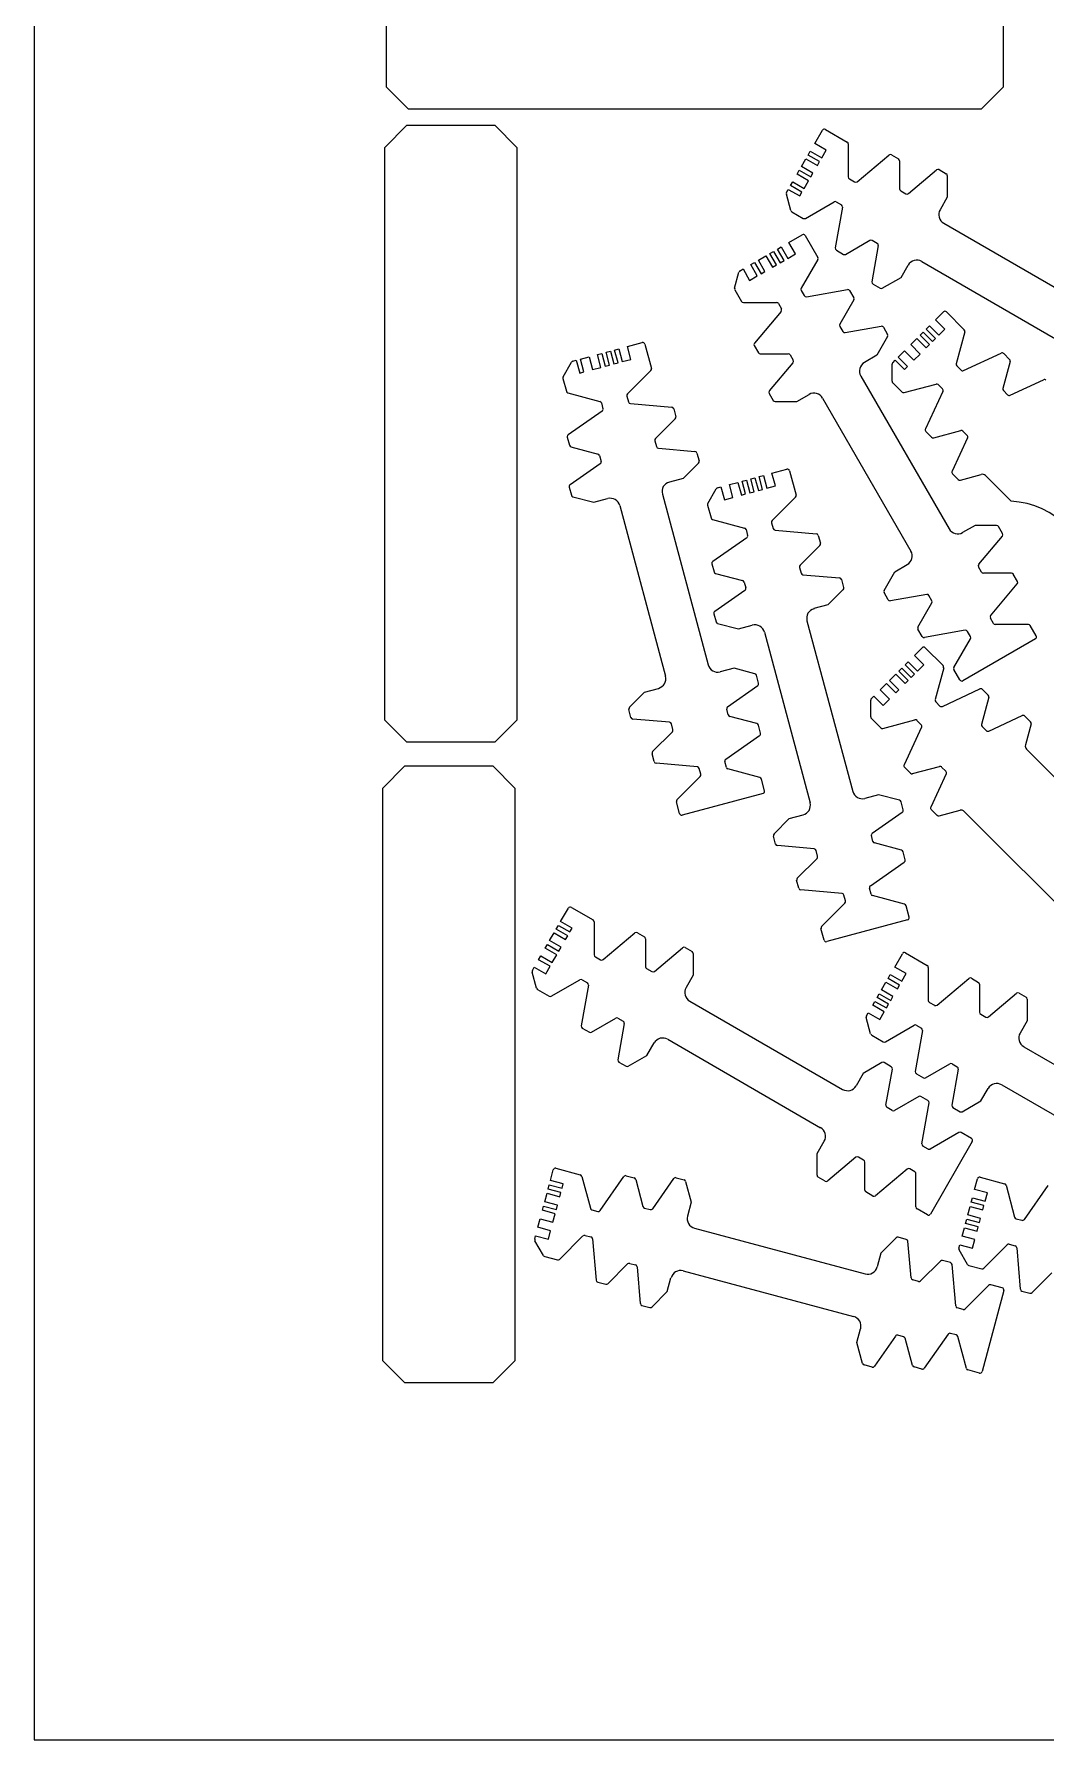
# Model space of a CAD drawing. Header units: millimetres. Extents: x 0 to 1040, y 0 to 600.
# Drawn here: x 540 to 769.7, y 0 to 387.1 of the extents above; entities that cross this region are included whole.
import ezdxf

# ---------------------------------------------------------------- set-up
doc = ezdxf.new("R2010")
doc.units = ezdxf.units.MM
for name, color, linetype in [('Q3_NORMAL', 3, 'Continuous'), ('Q4_MEDIUM', 4, 'Continuous'), ('Q5_HIGH', 5, 'Continuous'), ('SHEET', 7, 'Continuous')]:
    doc.layers.add(name, color=color, linetype=linetype)

msp = doc.modelspace()

# ---------------------------------------------------------------- linework, layer by layer
at = {"layer": 'Q3_NORMAL', "color": 3, "lineweight": 13}
for p, q in [((620, 375), (620, 395)), ((760, 395), (760, 375)), ((625, 370), (620, 375)), ((760, 375), (755, 370)), ((755, 370), (625, 370)), ((619.63, 361.37), (624.63, 366.37)), ((624.63, 366.37), (644.63, 366.37)), ((644.63, 366.37), (649.63, 361.37)), ((717.22, 362.22), (718.97, 365.25)), ((619.63, 231.37), (619.63, 361.37)), ((649.63, 361.37), (649.63, 231.37)), ((711.77, 347.06), (710.78, 350.76)), ((710.83, 351.14), (711.22, 351.83)), ((711.35, 339.77), (714.38, 341.52)), ((699.04, 329.38), (700.03, 333.07)), ((700.27, 333.38), (700.95, 333.77)), ((744.67, 322.25), (746.44, 324.02)), ((674.69, 316.15), (678.07, 317.06)), ((660.11, 309.29), (662.03, 312.61)), ((662.33, 312.84), (663.1, 313.05)), ((734.77, 308.32), (734.77, 312.15)), ((734.92, 312.5), (735.48, 313.06)), ((707.52, 287.42), (710.91, 288.33)), ((692.95, 280.56), (694.86, 283.88)), ((695.17, 284.11), (695.93, 284.32)), ((739.85, 246.04), (741.62, 247.81)), ((730.1, 236.29), (730.66, 236.85)), ((729.95, 232.11), (729.95, 235.94)), ((624.63, 226.37), (619.63, 231.37)), ((649.63, 231.37), (644.63, 226.37)), ((644.63, 226.37), (624.63, 226.37)), ((619.15, 215.99), (624.15, 220.99)), ((624.15, 220.99), (644.15, 220.99)), ((644.15, 220.99), (649.15, 215.99)), ((619.15, 85.99), (619.15, 215.99)), ((649.15, 215.99), (649.15, 85.99)), ((659.54, 185.7), (661.29, 188.73)), ((735.38, 175.37), (737.13, 178.4)), ((654.09, 170.54), (653.1, 174.24)), ((653.15, 174.62), (653.54, 175.31)), ((729.92, 160.21), (728.93, 163.91)), ((728.98, 164.29), (729.38, 164.98)), ((657.22, 126.93), (657.87, 129.35)), ((753.53, 124.91), (754.17, 127.33)), ((653.65, 113.61), (653.86, 114.37)), ((655.62, 109.91), (653.7, 113.23)), ((749.96, 111.59), (750.16, 112.36)), ((751.92, 107.9), (750.01, 111.21)), ((624.15, 80.99), (619.15, 85.99)), ((649.15, 85.99), (644.15, 80.99)), ((644.15, 80.99), (624.15, 80.99))]:
    msp.add_line(p, q, dxfattribs=at)
at = {"layer": 'Q3_NORMAL', "color": 3, "linetype": 'Continuous', "lineweight": 13}
for p, q in [((719.66, 365.43), (724.6, 362.58)), ((726.85, 353.57), (734.06, 359.62)), ((734.63, 359.67), (736.24, 358.74)), ((738.49, 350.89), (744.89, 356.26)), ((745.46, 356.31), (747.07, 355.38)), ((725.1, 354.21), (726.28, 353.52)), ((722.1, 349.01), (723.28, 348.33)), ((736.74, 351.53), (737.92, 350.84)), ((712, 346.76), (714.6, 345.26)), ((723.52, 347.81), (721.89, 338.54)), ((715.06, 341.34), (717.92, 336.4)), ((722.13, 338.02), (723.74, 337.09)), ((731.66, 339.07), (730.22, 330.85)), ((730.24, 340.27), (731.42, 339.59)), ((715.36, 327.47), (724.63, 329.11)), ((730.46, 330.33), (732.07, 329.4)), ((699.09, 329), (700.6, 326.4)), ((708.97, 325.9), (709.65, 324.72)), ((714.16, 328.9), (714.84, 327.72)), ((725.15, 328.87), (726.08, 327.25)), ((709.6, 324.14), (703.55, 316.94)), ((747.14, 324.02), (751.18, 319.98)), ((722.91, 320.75), (723.59, 319.57)), ((724.11, 319.33), (732.32, 320.78)), ((732.84, 320.54), (733.77, 318.93)), ((678.68, 316.71), (680.16, 311.19)), ((703.5, 316.37), (704.43, 314.75)), ((711.65, 314.25), (712.33, 313.07)), ((751.03, 310.7), (759.55, 314.68)), ((760.12, 314.58), (761.43, 313.26)), ((712.28, 312.5), (706.91, 306.11)), ((749.5, 311.77), (750.46, 310.8)), ((660.06, 308.92), (660.84, 306.01)), ((734.92, 307.96), (737.04, 305.84)), ((746.32, 306), (742.34, 297.47)), ((745.26, 307.52), (746.22, 306.56)), ((760.05, 306.16), (761.01, 305.2)), ((761.58, 305.1), (769.14, 308.63)), ((668.8, 303.36), (669.15, 302.05)), ((674.59, 304.92), (674.95, 303.6)), ((675.39, 303.23), (684.76, 302.41)), ((685.2, 302.04), (685.68, 300.25)), ((706.86, 305.54), (707.79, 303.93)), ((668.96, 301.51), (661.25, 296.11)), ((661.05, 295.57), (661.53, 293.78)), ((680.93, 294.79), (681.28, 293.48)), ((742.44, 296.9), (743.76, 295.59)), ((751.92, 295.44), (748.39, 287.88)), ((750.86, 296.97), (751.82, 296.01)), ((668.37, 291.43), (668.73, 290.11)), ((681.72, 293.11), (690.04, 292.38)), ((690.48, 292.01), (690.96, 290.21)), ((668.53, 289.57), (661.69, 284.78)), ((711.52, 287.98), (713, 282.46)), ((748.49, 287.32), (749.81, 286)), ((661.5, 284.25), (661.98, 282.45)), ((692.9, 280.19), (693.68, 277.28)), ((707.43, 276.19), (707.78, 274.87)), ((759.88, 273.71), (758.95, 275.32)), ((701.79, 272.78), (694.08, 267.38)), ((701.63, 274.63), (701.99, 273.32)), ((708.22, 274.5), (717.59, 273.68)), ((718.03, 273.31), (718.52, 271.52)), ((754.47, 266.75), (759.83, 273.14)), ((693.89, 266.84), (694.37, 265.05)), ((713.77, 266.06), (714.12, 264.74)), ((714.56, 264.38), (722.87, 263.65)), ((723.31, 263.28), (723.79, 261.48)), ((755.1, 265), (754.42, 266.17)), ((763.24, 262.88), (762.31, 264.5)), ((701.37, 260.84), (694.53, 256.05)), ((701.21, 262.7), (701.56, 261.38)), ((733.9, 258.71), (732.97, 260.32)), ((742.64, 259.92), (734.42, 258.47)), ((743.84, 258.5), (743.16, 259.67)), ((757.15, 255.1), (763.19, 262.31)), ((694.33, 255.52), (694.82, 253.72)), ((741.59, 250.38), (740.66, 252)), ((751.38, 251.78), (742.11, 250.14)), ((757.78, 253.35), (757.1, 254.53)), ((767.5, 250.51), (766.15, 252.85)), ((742.33, 247.81), (746.37, 243.77)), ((767.32, 249.82), (750.87, 240.32)), ((752.58, 250.35), (751.9, 251.53)), ((704.47, 239.78), (703.99, 241.58)), ((750.18, 240.51), (748.83, 242.85)), ((697.44, 234.45), (704.28, 239.24)), ((746.21, 234.5), (754.74, 238.47)), ((755.3, 238.37), (756.62, 237.06)), ((675.49, 232.02), (675.01, 233.81)), ((697.6, 232.6), (697.24, 233.92)), ((744.68, 235.56), (745.64, 234.6)), ((756.76, 228.89), (764.32, 232.42)), ((764.89, 232.32), (766.21, 231.01)), ((684.25, 230.92), (675.93, 231.65)), ((685.04, 229.24), (684.69, 230.55)), ((704.92, 228.45), (704.44, 230.25)), ((730.1, 231.76), (732.22, 229.63)), ((741.5, 229.79), (737.53, 221.26)), ((740.44, 231.32), (741.4, 230.35)), ((755.23, 229.96), (756.2, 228.99)), ((697.01, 222.52), (704.72, 227.91)), ((680.77, 221.98), (680.29, 223.78)), ((690.58, 220.79), (681.21, 221.61)), ((697.17, 220.66), (696.82, 221.98)), ((737.62, 220.7), (738.94, 219.38)), ((746.04, 220.76), (747, 219.8)), ((691.38, 219.11), (691.02, 220.42)), ((705.83, 215.39), (705.13, 218.01)), ((747.1, 219.24), (743.58, 211.67)), ((705.48, 214.78), (687.12, 209.86)), ((686.51, 210.22), (685.81, 212.84)), ((730.27, 205.72), (737.11, 210.51)), ((737.31, 211.05), (736.82, 212.85)), ((743.68, 211.11), (744.99, 209.79)), ((730.43, 203.87), (730.08, 205.18)), ((708.33, 203.28), (707.85, 205.08)), ((717.08, 202.19), (708.77, 202.92)), ((717.87, 200.51), (717.52, 201.82)), ((737.75, 199.72), (737.27, 201.52)), ((729.85, 193.79), (737.56, 199.18)), ((713.61, 193.25), (713.12, 195.05)), ((723.42, 192.06), (714.04, 192.88)), ((724.21, 190.38), (723.86, 191.69)), ((730.01, 191.93), (729.65, 193.25)), ((661.97, 188.91), (666.92, 186.06)), ((738.31, 186.05), (719.96, 181.13)), ((738.66, 186.66), (737.96, 189.28)), ((669.17, 177.06), (676.38, 183.11)), ((676.95, 183.16), (678.56, 182.22)), ((719.35, 181.49), (718.64, 184.11)), ((680.81, 174.38), (687.21, 179.74)), ((687.78, 179.79), (689.39, 178.86)), ((737.81, 178.58), (742.76, 175.73)), ((667.42, 177.69), (668.6, 177.01)), ((679.06, 175.01), (680.24, 174.33)), ((665.84, 171.29), (664.21, 162.02)), ((664.42, 172.49), (665.6, 171.81)), ((745.01, 166.73), (752.22, 172.77)), ((752.79, 172.82), (754.4, 171.89)), ((654.32, 170.24), (656.92, 168.74)), ((743.26, 167.36), (744.44, 166.68)), ((756.65, 164.05), (763.04, 169.41)), ((763.61, 169.46), (765.22, 168.53)), ((672.56, 163.75), (673.74, 163.07)), ((754.9, 164.68), (756.08, 164)), ((664.45, 161.5), (666.06, 160.57)), ((673.98, 162.55), (672.53, 154.33)), ((730.16, 159.91), (732.76, 158.41)), ((741.68, 160.96), (740.04, 151.69)), ((740.26, 162.16), (741.44, 161.48)), ((672.78, 153.81), (674.39, 152.88)), ((734.61, 152.75), (732.99, 153.69)), ((733.4, 144.02), (734.85, 152.23)), ((740.29, 151.17), (741.9, 150.24)), ((749.82, 152.22), (748.37, 144)), ((748.4, 153.42), (749.58, 152.74)), ((734.82, 142.82), (733.64, 143.5)), ((742.93, 145.06), (741.32, 145.99)), ((741.54, 135.27), (743.17, 144.54)), ((748.61, 143.48), (750.22, 142.55)), ((752.99, 135.79), (743.49, 119.33)), ((752.81, 136.47), (750.46, 137.83)), ((726.57, 132.19), (720.18, 126.82)), ((728.32, 131.56), (727.14, 132.24)), ((742.96, 134.07), (741.78, 134.75)), ((658.48, 129.7), (664, 128.22)), ((668.5, 120.11), (673.9, 127.82)), ((674.44, 128.01), (676.24, 127.53)), ((738.21, 129.51), (731, 123.46)), ((739.96, 128.88), (738.78, 129.56)), ((680.44, 120.53), (685.23, 127.37)), ((685.77, 127.57), (687.56, 127.08)), ((719.61, 126.77), (717.99, 127.7)), ((730.43, 123.41), (728.82, 124.34)), ((754.79, 127.68), (760.3, 126.2)), ((764.81, 118.09), (770.2, 125.8)), ((666.65, 120.27), (667.96, 119.91)), ((678.59, 120.69), (679.9, 120.34)), ((742.81, 119.15), (740.46, 120.51)), ((762.95, 118.25), (764.27, 117.9)), ((665.1, 114.47), (666.41, 114.12)), ((666.78, 113.68), (667.6, 104.3)), ((738, 113.57), (736.2, 114.05)), ((739.09, 104.82), (738.37, 113.13)), ((761.4, 112.45), (762.71, 112.1)), ((655.92, 109.68), (658.82, 108.9)), ((748.03, 108.29), (746.23, 108.78)), ((763.08, 111.66), (763.9, 102.29)), ((675.22, 108.13), (676.54, 107.78)), ((676.91, 107.34), (677.63, 99.03)), ((749.22, 98.48), (748.4, 107.85)), ((752.23, 107.66), (755.13, 106.89)), ((667.97, 103.86), (669.77, 103.38)), ((740.78, 104.03), (739.46, 104.38)), ((760.15, 101.94), (755.23, 83.59)), ((759.8, 102.55), (757.18, 103.26)), ((764.27, 101.85), (766.07, 101.37)), ((678, 98.59), (679.8, 98.11)), ((750.9, 97.69), (749.59, 98.04)), ((735.56, 91.63), (730.77, 84.79)), ((737.41, 91.47), (736.1, 91.82)), ((747.5, 92.05), (742.1, 84.34)), ((749.35, 91.89), (748.04, 92.25)), ((730.23, 84.59), (728.43, 85.07)), ((741.56, 84.15), (739.76, 84.63)), ((754.62, 83.23), (752, 83.94))]:
    msp.add_line(p, q, dxfattribs=at)
at = {"layer": 'Q3_NORMAL', "color": 3, "lineweight": 13}
for centre, start, end in [((719.41, 365), 60, 150), ((711.26, 350.89), 150, -165), ((712.25, 347.19), -165, -120), ((714.63, 341.09), 30, 120), ((700.52, 332.94), 120, 165), ((699.53, 329.25), 165, -150), ((746.79, 323.67), 45, 135), ((678.2, 316.58), 15, 105), ((662.46, 312.36), 105, 150), ((735.27, 312.15), 135, 180), ((660.55, 309.04), 150, -165), ((735.27, 308.32), 180, -135), ((711.03, 287.85), 15, 105), ((695.3, 283.63), 105, 150), ((693.38, 280.31), 150, -165), ((741.97, 247.46), 45, 135), ((730.45, 235.94), 135, 180), ((730.45, 232.11), 180, -135), ((661.72, 188.48), 60, 150), ((737.56, 178.15), 60, 150), ((653.58, 174.37), 150, -165), ((654.57, 170.67), -165, -120), ((729.41, 164.04), 150, -165), ((730.41, 160.34), -165, -120), ((658.35, 129.22), 75, 165), ((754.66, 127.2), 75, 165), ((654.14, 113.48), 165, -150), ((656.05, 110.16), -150, -105), ((750.44, 111.46), 165, -150), ((752.35, 108.15), -150, -105)]:
    msp.add_arc(centre, 0.5, start, end, dxfattribs=at)
at = {"layer": 'Q3_NORMAL', "color": 3, "linetype": 'Continuous', "lineweight": 13}
for centre, start, end in [((724.35, 362.14), 0, 60), ((734.38, 359.24), 60, 130), ((735.99, 358.31), 0, 60), ((745.21, 355.88), 60, 130), ((725.35, 354.64), 180, -120), ((726.53, 353.96), -120, -50), ((746.82, 354.95), 0, 60), ((721.85, 348.58), 60, 120), ((736.99, 351.96), 180, -120), ((738.17, 351.28), -120, -50), ((714.85, 345.69), -120, -60), ((723.03, 347.9), -10, 60), ((722.38, 338.46), 170, -120), ((723.99, 337.52), -120, -60), ((729.99, 339.83), 60, 120), ((731.17, 339.15), -10, 60), ((717.48, 336.15), -30, 30), ((714.6, 329.15), 150, -150), ((724.72, 328.62), 30, 100), ((730.71, 330.76), 170, -120), ((732.32, 329.83), -120, -60), ((701.03, 326.65), -150, -90), ((708.53, 325.65), 30, 90), ((715.28, 327.97), -150, -80), ((725.65, 327), -30, 30), ((709.21, 324.47), -40, 30), ((723.34, 321), 150, -150), ((724.02, 319.82), -150, -80), ((732.41, 320.29), 30, 100), ((733.34, 318.68), -30, 30), ((750.83, 319.63), -15, 45), ((703.93, 316.62), 140, -150), ((704.86, 315), -150, -90), ((711.21, 314), 30, 90), ((759.76, 314.23), 45, 115), ((679.68, 311.06), -45, 15), ((711.89, 312.82), -40, 30), ((749.85, 312.12), 165, -135), ((750.81, 311.16), -135, -65), ((761.08, 312.91), -15, 45), ((661.33, 306.14), -165, -105), ((707.3, 305.79), 140, -150), ((737.39, 306.19), -135, -75), ((744.9, 307.17), 45, 105), ((745.86, 306.21), -25, 45), ((760.4, 306.52), 165, -135), ((769.35, 308.18), 45, 115), ((668.32, 303.23), 15, 75), ((668.67, 301.92), -55, 15), ((675.08, 305.05), 135, -165), ((675.43, 303.73), -165, -95), ((684.72, 301.92), 15, 85), ((708.23, 304.18), -150, -90), ((761.37, 305.56), -135, -65), ((685.2, 300.12), -45, 15), ((661.53, 295.7), 125, -165), ((681.41, 294.92), 135, -165), ((742.79, 297.26), 155, -135), ((744.11, 295.94), -135, -75), ((750.5, 296.62), 45, 105), ((751.47, 295.66), -25, 45), ((662.02, 293.91), -165, -105), ((667.89, 291.3), 15, 75), ((681.77, 293.6), -165, -95), ((689.99, 291.88), 15, 85), ((668.24, 289.98), -55, 15), ((690.48, 290.08), -45, 15), ((748.85, 287.67), 155, -135), ((661.98, 284.38), 125, -165), ((750.16, 286.35), -135, -75), ((662.46, 282.58), -165, -105), ((712.51, 282.33), -45, 15), ((694.16, 277.41), -165, -105), ((701.15, 274.5), 15, 75), ((707.91, 276.32), 135, -165), ((708.26, 275), -165, -95), ((758.52, 275.07), 30, 90), ((701.5, 273.19), -55, 15), ((717.55, 273.18), 15, 85), ((718.03, 271.39), -45, 15), ((759.45, 273.46), -40, 30), ((694.37, 266.97), 125, -165), ((694.85, 265.18), -165, -105), ((714.25, 266.19), 135, -165), ((714.6, 264.87), -165, -95), ((722.83, 263.15), 15, 85), ((754.85, 266.42), 140, -150), ((755.53, 265.25), -150, -90), ((761.88, 264.25), 30, 90), ((700.73, 262.57), 15, 75), ((701.08, 261.25), -55, 15), ((723.31, 261.35), -45, 15), ((733.4, 260.57), 150, -150), ((742.73, 259.42), 30, 100), ((762.81, 262.63), -40, 30), ((694.82, 255.65), 125, -165), ((734.33, 258.96), -150, -80), ((743.41, 258.25), -30, 30), ((695.3, 253.85), -165, -105), ((741.1, 252.25), 150, -150), ((751.47, 251.28), 30, 100), ((757.53, 254.78), 140, -150), ((758.21, 253.6), -150, -90), ((765.72, 252.6), 30, 90), ((742.03, 250.63), -150, -80), ((752.15, 250.1), -30, 30), ((767.07, 250.26), -60, 30), ((703.51, 241.45), 15, 75), ((746.01, 243.42), -15, 45), ((749.26, 243.1), 150, -150), ((750.62, 240.76), -150, -60), ((703.99, 239.65), -55, 15), ((754.95, 238.02), 45, 115), ((756.26, 236.7), -15, 45), ((675.5, 233.94), 135, -165), ((697.73, 234.04), 125, -165), ((698.08, 232.73), -165, -105), ((745.04, 235.91), 165, -135), ((746, 234.95), -135, -65), ((764.54, 231.97), 45, 115), ((675.98, 232.14), -165, -95), ((684.2, 230.42), 15, 85), ((684.56, 229.11), -45, 15), ((703.95, 230.12), 15, 75), ((704.44, 228.32), -55, 15), ((732.58, 229.99), -135, -75), ((740.09, 230.96), 45, 105), ((741.05, 230), -25, 45), ((755.59, 230.31), 165, -135), ((756.55, 229.35), -135, -65), ((765.85, 230.65), -15, 45), ((680.77, 223.91), 135, -165), ((681.25, 222.11), -165, -95), ((690.54, 220.29), 15, 85), ((697.3, 222.11), 125, -165), ((697.65, 220.79), -165, -105), ((737.98, 221.05), 155, -135), ((745.69, 220.41), 45, 105), ((690.89, 218.98), -45, 15), ((704.64, 217.88), 15, 75), ((739.29, 219.73), -135, -75), ((746.65, 219.45), -25, 45), ((686.29, 212.97), 135, -165), ((705.35, 215.26), -75, 15), ((736.34, 212.72), 15, 75), ((686.99, 210.35), -165, -75), ((736.82, 210.92), -55, 15), ((744.03, 211.46), 155, -135), ((745.35, 210.15), -135, -75), ((708.33, 205.21), 135, -165), ((730.56, 205.31), 125, -165), ((708.81, 203.41), -165, -95), ((717.04, 201.69), 15, 85), ((730.91, 204), -165, -105), ((736.79, 201.39), 15, 75), ((717.39, 200.38), -45, 15), ((737.27, 199.59), -55, 15), ((713.61, 195.18), 135, -165), ((730.14, 193.38), 125, -165), ((714.09, 193.38), -165, -95), ((723.37, 191.56), 15, 85), ((723.73, 190.25), -45, 15), ((730.49, 192.06), -165, -105), ((666.67, 185.63), 0, 60), ((737.48, 189.15), 15, 75), ((738.18, 186.53), -75, 15), ((676.7, 182.72), 60, 130), ((678.31, 181.79), 0, 60), ((719.13, 184.23), 135, -165), ((667.67, 178.12), 180, -120), ((687.53, 179.36), 60, 130), ((689.14, 178.43), 0, 60), ((719.83, 181.62), -165, -75), ((668.85, 177.44), -120, -50), ((679.31, 175.44), 180, -120), ((680.49, 174.76), -120, -50), ((742.51, 175.29), 0, 60), ((664.17, 172.06), 60, 120), ((665.35, 171.38), -10, 60), ((752.54, 172.39), 60, 130), ((754.15, 171.46), 0, 60), ((657.17, 169.17), -120, -60), ((743.51, 167.79), 180, -120), ((744.69, 167.11), -120, -50), ((763.36, 169.03), 60, 130), ((764.97, 168.1), 0, 60), ((672.31, 163.32), 60, 120), ((673.49, 162.64), -10, 60), ((755.15, 165.11), 180, -120), ((756.33, 164.43), -120, -50), ((664.7, 161.94), 170, -120), ((666.31, 161.01), -120, -60), ((740.01, 161.73), 60, 120), ((741.19, 161.05), -10, 60), ((733.01, 158.84), -120, -60), ((673.03, 154.24), 170, -120), ((674.64, 153.31), -120, -60), ((732.74, 153.25), 60, 120), ((734.36, 152.32), -10, 60), ((740.54, 151.61), 170, -120), ((748.15, 152.98), 60, 120), ((749.33, 152.3), -10, 60), ((742.15, 150.68), -120, -60), ((733.89, 143.93), 170, -120), ((741.07, 145.56), 60, 120), ((742.68, 144.63), -10, 60), ((748.86, 143.91), 170, -120), ((735.07, 143.25), -120, -60), ((750.47, 142.98), -120, -60), ((750.21, 137.39), 60, 120), ((752.56, 136.04), -30, 60), ((726.89, 131.81), 60, 130), ((742.03, 135.19), 170, -120), ((743.21, 134.51), -120, -60), ((663.87, 127.74), 15, 75), ((674.31, 127.53), 75, 145), ((718.24, 128.14), 180, -120), ((728.07, 131.12), 0, 60), ((738.53, 129.13), 60, 130), ((739.71, 128.44), 0, 60), ((676.11, 127.05), 15, 75), ((685.64, 127.08), 75, 145), ((687.43, 126.6), 15, 75), ((719.86, 127.21), -120, -50), ((729.07, 124.77), 180, -120), ((760.17, 125.72), 15, 75), ((666.78, 120.75), -165, -105), ((668.09, 120.4), -105, -35), ((678.72, 121.17), -165, -105), ((680.03, 120.82), -105, -35), ((730.68, 123.84), -120, -50), ((740.71, 120.94), 180, -120), ((743.06, 119.58), -120, -30), ((763.08, 118.73), -165, -105), ((764.4, 118.38), -105, -35), ((664.97, 113.99), 75, 135), ((666.28, 113.63), 5, 75), ((736.07, 113.57), 75, 135), ((737.87, 113.09), 5, 75), ((761.27, 111.97), 75, 135), ((658.95, 109.39), -105, -45), ((746.1, 108.29), 75, 135), ((762.59, 111.62), 5, 75), ((675.09, 107.65), 75, 135), ((676.41, 107.3), 5, 75), ((739.59, 104.86), -175, -105), ((747.9, 107.81), 5, 75), ((755.26, 107.37), -105, -45), ((668.1, 104.35), -175, -105), ((669.89, 103.87), -105, -45), ((740.91, 104.51), -105, -45), ((757.05, 102.77), 75, 135), ((759.67, 102.07), -15, 75), ((764.4, 102.33), -175, -105), ((766.2, 101.85), -105, -45), ((678.13, 99.07), -175, -105), ((679.93, 98.59), -105, -45), ((749.72, 98.52), -175, -105), ((751.03, 98.17), -105, -45), ((735.97, 91.34), 75, 145), ((737.28, 90.99), 15, 75), ((747.91, 91.76), 75, 145), ((749.22, 91.41), 15, 75), ((728.56, 85.56), -165, -105), ((730.36, 85.08), -105, -35), ((739.89, 85.11), -165, -105), ((741.69, 84.63), -105, -35), ((752.13, 84.42), -165, -105), ((754.75, 83.72), -105, -15)]:
    msp.add_arc(centre, 0.5, start, end, dxfattribs=at)
at = {"layer": 'Q4_MEDIUM', "color": 4, "linetype": 'Continuous', "lineweight": 13}
for p, q in [((724.85, 362.14), (724.85, 354.64)), ((736.49, 358.31), (736.49, 351.96)), ((747.32, 354.95), (747.32, 350.04)), ((715.1, 345.26), (721.6, 349.01)), ((747.32, 350.04), (745.69, 347.22)), ((724.24, 337.09), (729.74, 340.27)), ((717.92, 335.9), (714.16, 329.4)), ((736.82, 331.85), (738.44, 334.67)), ((732.57, 329.4), (736.82, 331.85)), ((701.03, 326.15), (708.53, 326.15)), ((726.08, 326.75), (722.91, 321.25)), ((733.77, 318.43), (731.32, 314.18)), ((751.31, 319.5), (749.37, 312.25)), ((704.86, 314.5), (711.21, 314.5)), ((731.32, 314.18), (728.51, 312.55)), ((680.03, 310.71), (674.72, 305.4)), ((761.56, 312.78), (759.92, 306.65)), ((737.52, 305.71), (744.77, 307.65)), ((661.2, 305.66), (668.45, 303.72)), ((708.23, 303.68), (713.13, 303.68)), ((713.13, 303.68), (715.95, 305.3)), ((685.55, 299.76), (681.06, 295.27)), ((744.24, 295.46), (750.37, 297.1)), ((661.89, 293.42), (668.02, 291.78)), ((690.83, 289.73), (687.36, 286.26)), ((750.29, 285.87), (755.03, 287.14)), ((756, 286.88), (761.79, 281.09)), ((687.36, 286.26), (684.22, 285.42)), ((662.33, 282.09), (667.07, 280.82)), ((667.07, 280.82), (670.21, 281.67)), ((712.87, 281.98), (707.56, 276.67)), ((694.03, 276.93), (701.28, 274.99)), ((753.61, 275.57), (750.8, 273.95)), ((758.52, 275.57), (753.61, 275.57)), ((718.39, 271.03), (713.9, 266.54)), ((694.72, 264.69), (700.86, 263.05)), ((732.97, 260.82), (735.42, 265.07)), ((735.42, 265.07), (738.23, 266.69)), ((761.88, 264.75), (755.53, 264.75)), ((723.66, 261), (720.19, 257.53)), ((720.19, 257.53), (717.05, 256.69)), ((740.66, 252.5), (743.84, 258)), ((695.17, 253.36), (699.91, 252.09)), ((699.91, 252.09), (703.05, 252.94)), ((765.72, 253.1), (758.21, 253.1)), ((748.83, 243.35), (752.58, 249.85)), ((698.9, 243.2), (695.77, 242.36)), ((703.64, 241.93), (698.9, 243.2)), ((746.5, 243.29), (744.55, 236.04)), ((675.14, 234.3), (678.61, 237.77)), ((678.61, 237.77), (681.74, 238.6)), ((756.75, 236.57), (755.1, 230.44)), ((704.08, 230.6), (697.95, 232.25)), ((680.42, 224.26), (684.91, 228.75)), ((732.71, 229.5), (739.96, 231.45)), ((766.33, 230.52), (765.06, 225.78)), ((765.32, 224.82), (795.62, 194.52)), ((739.42, 219.25), (745.56, 220.89)), ((685.94, 213.32), (691.25, 218.63)), ((704.77, 218.37), (697.52, 220.31)), ((731.73, 214.47), (728.6, 213.63)), ((736.47, 213.2), (731.73, 214.47)), ((707.98, 205.57), (711.45, 209.04)), ((711.45, 209.04), (714.58, 209.87)), ((745.47, 209.66), (750.22, 210.93)), ((751.18, 210.67), (781.48, 180.38)), ((736.92, 201.87), (730.78, 203.52)), ((713.25, 195.53), (717.74, 200.02)), ((718.77, 184.59), (724.08, 189.9)), ((737.61, 189.64), (730.36, 191.58)), ((667.17, 185.63), (667.17, 178.12)), ((678.81, 181.79), (678.81, 175.44)), ((689.64, 178.43), (689.64, 173.52)), ((743.01, 175.29), (743.01, 167.79)), ((657.42, 168.74), (663.92, 172.49)), ((689.64, 173.52), (688.01, 170.71)), ((754.65, 171.46), (754.65, 165.11)), ((765.47, 168.1), (765.47, 163.19)), ((666.56, 160.57), (672.06, 163.75)), ((765.47, 163.19), (763.85, 160.37)), ((733.26, 158.41), (739.76, 162.16)), ((674.89, 152.88), (679.14, 155.33)), ((679.14, 155.33), (680.76, 158.15)), ((728.24, 151.23), (726.62, 148.43)), ((732.49, 153.69), (728.24, 151.23)), ((742.4, 150.24), (747.9, 153.42)), ((754.97, 145), (756.6, 147.82)), ((740.82, 145.99), (735.32, 142.82)), ((750.72, 142.55), (754.97, 145)), ((717.74, 133.05), (719.36, 135.85)), ((749.96, 137.83), (743.46, 134.07)), ((717.74, 128.14), (717.74, 133.05)), ((664.35, 127.87), (666.29, 120.62)), ((728.57, 124.77), (728.57, 131.12)), ((740.21, 120.94), (740.21, 128.44)), ((676.59, 127.18), (678.23, 121.04)), ((687.92, 126.73), (689.19, 121.99)), ((760.66, 125.85), (762.6, 118.6)), ((689.19, 121.99), (688.35, 118.85)), ((659.3, 109.03), (664.61, 114.34)), ((735.72, 113.92), (732.25, 110.45)), ((755.61, 107.02), (760.92, 112.32)), ((732.25, 110.45), (731.41, 107.32)), ((745.75, 108.65), (741.26, 104.16)), ((670.25, 103.51), (674.74, 108)), ((683.75, 101.71), (684.59, 104.84)), ((766.55, 101.5), (771.04, 105.99)), ((680.28, 98.24), (683.75, 101.71)), ((756.69, 103.13), (751.39, 97.82)), ((726.81, 90.17), (727.65, 93.3)), ((728.08, 85.43), (726.81, 90.17)), ((739.41, 84.98), (737.77, 91.12)), ((751.65, 84.29), (749.7, 91.54))]:
    msp.add_line(p, q, dxfattribs=at)
for centre, start, end in [((755.29, 286.18), 45, 105), ((766.03, 225.52), 165, -135), ((750.47, 209.97), 45, 105)]:
    msp.add_arc(centre, 1, start, end, dxfattribs=at)
at = {"layer": 'Q5_HIGH', "color": 5, "lineweight": 13}
for p, q in [((715.72, 359.62), (716.22, 360.49)), ((716.22, 360.49), (718.82, 358.99)), ((719.82, 360.72), (717.22, 362.22)), ((718.82, 358.99), (719.82, 360.72)), ((713.22, 355.29), (713.72, 356.16)), ((713.72, 356.16), (716.32, 354.66)), ((714.22, 357.02), (715.22, 358.75)), ((716.82, 355.52), (714.22, 357.02)), ((715.22, 358.75), (717.82, 357.25)), ((718.32, 358.12), (715.72, 359.62)), ((717.82, 357.25), (718.32, 358.12)), ((711.72, 352.69), (712.22, 353.56)), ((714.32, 351.19), (711.72, 352.69)), ((712.22, 353.56), (714.82, 352.06)), ((715.82, 353.79), (713.22, 355.29)), ((714.82, 352.06), (715.82, 353.79)), ((716.32, 354.66), (716.82, 355.52)), ((711.22, 351.83), (713.82, 350.33)), ((713.82, 350.33), (714.32, 351.19)), ((704.42, 335.77), (706.15, 336.77)), ((706.15, 336.77), (707.65, 334.18)), ((707.02, 337.27), (707.88, 337.77)), ((708.52, 334.68), (707.02, 337.27)), ((707.88, 337.77), (709.38, 335.18)), ((708.75, 338.27), (709.61, 338.77)), ((710.25, 335.68), (708.75, 338.27)), ((709.61, 338.77), (711.11, 336.18)), ((711.11, 336.18), (712.85, 337.18)), ((712.85, 337.18), (711.35, 339.77)), ((700.95, 333.77), (702.45, 331.18)), ((702.69, 334.77), (703.55, 335.27)), ((704.19, 332.18), (702.69, 334.77)), ((703.55, 335.27), (705.05, 332.68)), ((705.92, 333.18), (704.42, 335.77)), ((705.05, 332.68), (705.92, 333.18)), ((707.65, 334.18), (708.52, 334.68)), ((709.38, 335.18), (710.25, 335.68)), ((702.45, 331.18), (704.19, 332.18)), ((746.79, 320.13), (744.67, 322.25)), ((739.01, 316.6), (740.43, 318.01)), ((740.43, 318.01), (742.55, 315.89)), ((741.13, 318.72), (741.84, 319.42)), ((743.25, 316.6), (741.13, 318.72)), ((741.84, 319.42), (743.96, 317.3)), ((742.55, 320.13), (743.25, 320.84)), ((744.67, 318.01), (742.55, 320.13)), ((743.25, 320.84), (745.38, 318.72)), ((743.96, 317.3), (744.67, 318.01)), ((745.38, 318.72), (746.79, 320.13)), ((664.06, 313.31), (666, 313.83)), ((666, 313.83), (666.77, 310.93)), ((667.93, 314.34), (668.89, 314.6)), ((668.7, 311.44), (667.93, 314.34)), ((668.89, 314.6), (669.67, 311.7)), ((669.86, 314.86), (670.83, 315.12)), ((670.64, 311.96), (669.86, 314.86)), ((670.83, 315.12), (671.6, 312.22)), ((671.79, 315.38), (672.76, 315.64)), ((672.57, 312.48), (671.79, 315.38)), ((672.76, 315.64), (673.53, 312.74)), ((675.47, 313.26), (674.69, 316.15)), ((736.18, 313.77), (737.6, 315.18)), ((738.3, 311.65), (736.18, 313.77)), ((737.6, 315.18), (739.72, 313.06)), ((741.13, 314.47), (739.01, 316.6)), ((739.72, 313.06), (741.13, 314.47)), ((742.55, 315.89), (743.25, 316.6)), ((663.1, 313.05), (663.88, 310.15)), ((663.88, 310.15), (664.84, 310.41)), ((664.84, 310.41), (664.06, 313.31)), ((666.77, 310.93), (668.7, 311.44)), ((669.67, 311.7), (670.64, 311.96)), ((671.6, 312.22), (672.57, 312.48)), ((673.53, 312.74), (675.47, 313.26)), ((735.48, 313.06), (737.6, 310.94)), ((737.6, 310.94), (738.3, 311.65)), ((704.63, 286.65), (705.59, 286.91)), ((705.4, 283.75), (704.63, 286.65)), ((705.59, 286.91), (706.37, 284.01)), ((708.3, 284.53), (707.52, 287.42)), ((695.93, 284.32), (696.71, 281.42)), ((697.87, 284.84), (699.8, 285.35)), ((698.64, 281.94), (697.87, 284.84)), ((699.8, 285.35), (700.57, 282.46)), ((700.57, 282.46), (701.54, 282.71)), ((700.76, 285.61), (701.73, 285.87)), ((701.54, 282.71), (700.76, 285.61)), ((701.73, 285.87), (702.51, 282.97)), ((702.51, 282.97), (703.47, 283.23)), ((702.69, 286.13), (703.66, 286.39)), ((703.47, 283.23), (702.69, 286.13)), ((703.66, 286.39), (704.44, 283.49)), ((704.44, 283.49), (705.4, 283.75)), ((706.37, 284.01), (708.3, 284.53)), ((696.71, 281.42), (698.64, 281.94)), ((737.73, 243.92), (738.44, 244.63)), ((739.85, 241.8), (737.73, 243.92)), ((738.44, 244.63), (740.56, 242.51)), ((741.97, 243.92), (739.85, 246.04)), ((740.56, 242.51), (741.97, 243.92)), ((734.2, 240.39), (735.61, 241.8)), ((736.32, 238.27), (734.2, 240.39)), ((735.61, 241.8), (737.73, 239.68)), ((736.32, 242.51), (737.02, 243.22)), ((738.44, 240.39), (736.32, 242.51)), ((737.02, 243.22), (739.15, 241.1)), ((737.73, 239.68), (738.44, 240.39)), ((739.15, 241.1), (739.85, 241.8)), ((730.66, 236.85), (732.78, 234.73)), ((732.07, 238.27), (733.49, 239.68)), ((734.2, 236.15), (732.07, 238.27)), ((732.78, 234.73), (734.2, 236.15)), ((733.49, 239.68), (735.61, 237.56)), ((735.61, 237.56), (736.32, 238.27)), ((657.04, 181.37), (658.04, 183.1)), ((658.04, 183.1), (660.64, 181.6)), ((658.54, 183.97), (659.04, 184.83)), ((661.14, 182.47), (658.54, 183.97)), ((659.04, 184.83), (661.64, 183.33)), ((662.14, 184.2), (659.54, 185.7)), ((660.64, 181.6), (661.14, 182.47)), ((661.64, 183.33), (662.14, 184.2)), ((656.04, 179.64), (656.54, 180.5)), ((658.64, 178.14), (656.04, 179.64)), ((656.54, 180.5), (659.14, 179)), ((659.64, 179.87), (657.04, 181.37)), ((657.64, 176.41), (658.64, 178.14)), ((659.14, 179), (659.64, 179.87)), ((653.54, 175.31), (656.14, 173.81)), ((654.54, 177.04), (655.04, 177.91)), ((657.14, 175.54), (654.54, 177.04)), ((655.04, 177.91), (657.64, 176.41)), ((656.14, 173.81), (657.14, 175.54)), ((737.98, 173.87), (735.38, 175.37)), ((732.38, 170.17), (733.38, 171.91)), ((733.38, 171.91), (735.98, 170.41)), ((733.88, 172.77), (734.38, 173.64)), ((736.48, 171.27), (733.88, 172.77)), ((734.38, 173.64), (736.98, 172.14)), ((735.98, 170.41), (736.48, 171.27)), ((736.98, 172.14), (737.98, 173.87)), ((730.38, 166.71), (730.88, 167.58)), ((732.98, 165.21), (730.38, 166.71)), ((730.88, 167.58), (733.48, 166.08)), ((731.38, 168.44), (731.88, 169.31)), ((733.98, 166.94), (731.38, 168.44)), ((731.88, 169.31), (734.48, 167.81)), ((734.98, 168.67), (732.38, 170.17)), ((733.48, 166.08), (733.98, 166.94)), ((734.48, 167.81), (734.98, 168.67)), ((729.38, 164.98), (731.98, 163.48)), ((731.98, 163.48), (732.98, 165.21)), ((655.93, 122.1), (656.45, 124.03)), ((656.45, 124.03), (659.34, 123.26)), ((656.7, 125), (656.96, 125.97)), ((659.6, 124.22), (656.7, 125)), ((656.96, 125.97), (659.86, 125.19)), ((660.12, 126.16), (657.22, 126.93)), ((659.34, 123.26), (659.6, 124.22)), ((659.86, 125.19), (660.12, 126.16)), ((756.42, 124.14), (753.53, 124.91)), ((755.91, 122.21), (756.42, 124.14)), ((655.41, 120.17), (655.67, 121.14)), ((658.31, 119.39), (655.41, 120.17)), ((655.67, 121.14), (658.57, 120.36)), ((658.83, 121.33), (655.93, 122.1)), ((658.57, 120.36), (658.83, 121.33)), ((751.97, 119.12), (752.49, 121.05)), ((752.49, 121.05), (755.39, 120.27)), ((752.75, 122.02), (753.01, 122.98)), ((755.65, 121.24), (752.75, 122.02)), ((753.01, 122.98), (755.91, 122.21)), ((755.39, 120.27), (755.65, 121.24)), ((654.38, 116.31), (654.89, 118.24)), ((657.27, 115.53), (654.38, 116.31)), ((654.89, 118.24), (657.79, 117.46)), ((657.79, 117.46), (658.31, 119.39)), ((750.68, 114.29), (751.2, 116.22)), ((751.2, 116.22), (754.1, 115.44)), ((751.46, 117.19), (751.72, 118.15)), ((754.35, 116.41), (751.46, 117.19)), ((751.72, 118.15), (754.61, 117.38)), ((754.87, 118.34), (751.97, 119.12)), ((754.1, 115.44), (754.35, 116.41)), ((754.61, 117.38), (754.87, 118.34)), ((653.86, 114.37), (656.76, 113.6)), ((656.76, 113.6), (657.27, 115.53)), ((750.16, 112.36), (753.06, 111.58)), ((753.58, 113.51), (750.68, 114.29)), ((753.06, 111.58), (753.58, 113.51))]:
    msp.add_line(p, q, dxfattribs=at)
at = {"layer": 'Q5_HIGH', "color": 5, "linetype": 'Continuous', "lineweight": 13}
for p, q in [((746.52, 344.15), (781.23, 324.12)), ((741.52, 335.49), (776.22, 315.44)), ((727.68, 309.48), (747.73, 274.78)), ((719.02, 304.48), (739.05, 269.77)), ((682.63, 282.66), (693.01, 243.95)), ((672.97, 280.07), (683.33, 241.36)), ((715.46, 253.93), (725.85, 215.22)), ((705.8, 251.34), (716.17, 212.63)), ((688.84, 167.63), (723.55, 147.6)), ((683.84, 158.97), (718.54, 138.92)), ((764.67, 157.3), (799.39, 137.27)), ((759.67, 148.64), (794.38, 128.59)), ((689.94, 116.1), (728.65, 105.73)), ((687.35, 106.44), (726.06, 96.05))]:
    msp.add_line(p, q, dxfattribs=at)
for centre, radius, start, end in [((747.64, 346.1), 2.25, 150, -119.9865), ((740.39, 333.54), 2.25, 59.9865, 150), ((729.63, 310.6), 2.25, 120, -149.9865), ((717.07, 303.35), 2.25, 29.9865, 120), ((684.8, 283.25), 2.25, 105, -164.9865), ((670.8, 279.49), 2.25, 14.9865, 105), ((760.54, 261.13), 20, 3.5904, 86.4096), ((749.68, 275.9), 2.25, -149.9865, -60), ((737.1, 268.64), 2.25, -60, 29.9865), ((717.64, 254.51), 2.25, 105, -164.9865), ((703.63, 250.76), 2.25, 14.9865, 105), ((695.18, 244.54), 2.25, -164.9865, -75), ((681.16, 240.78), 2.25, -75, 14.9865), ((728.02, 215.81), 2.25, -164.9865, -75), ((713.99, 212.05), 2.25, -75, 14.9865), ((689.96, 169.58), 2.25, 150, -119.9865), ((682.71, 157.02), 2.25, 59.9865, 150), ((765.8, 159.25), 2.25, 150, -119.9865), ((724.68, 149.55), 2.25, -119.9865, -30), ((758.55, 146.69), 2.25, 59.9865, 150), ((717.42, 136.98), 2.25, -30, 59.9865), ((690.52, 118.27), 2.25, 165, -104.9865), ((686.77, 104.26), 2.25, 74.9865, 165), ((729.23, 107.91), 2.25, -104.9865, -15), ((725.48, 93.88), 2.25, -15, 74.9865)]:
    msp.add_arc(centre, radius, start, end, dxfattribs=at)
at = {"layer": 'SHEET', "color": 7, "linetype": 'Continuous'}
for p, q in [((540, 600), (540, 0)), ((540, 0), (1040, 0))]:
    msp.add_line(p, q, dxfattribs=at)

doc.saveas('drawing.dxf')
